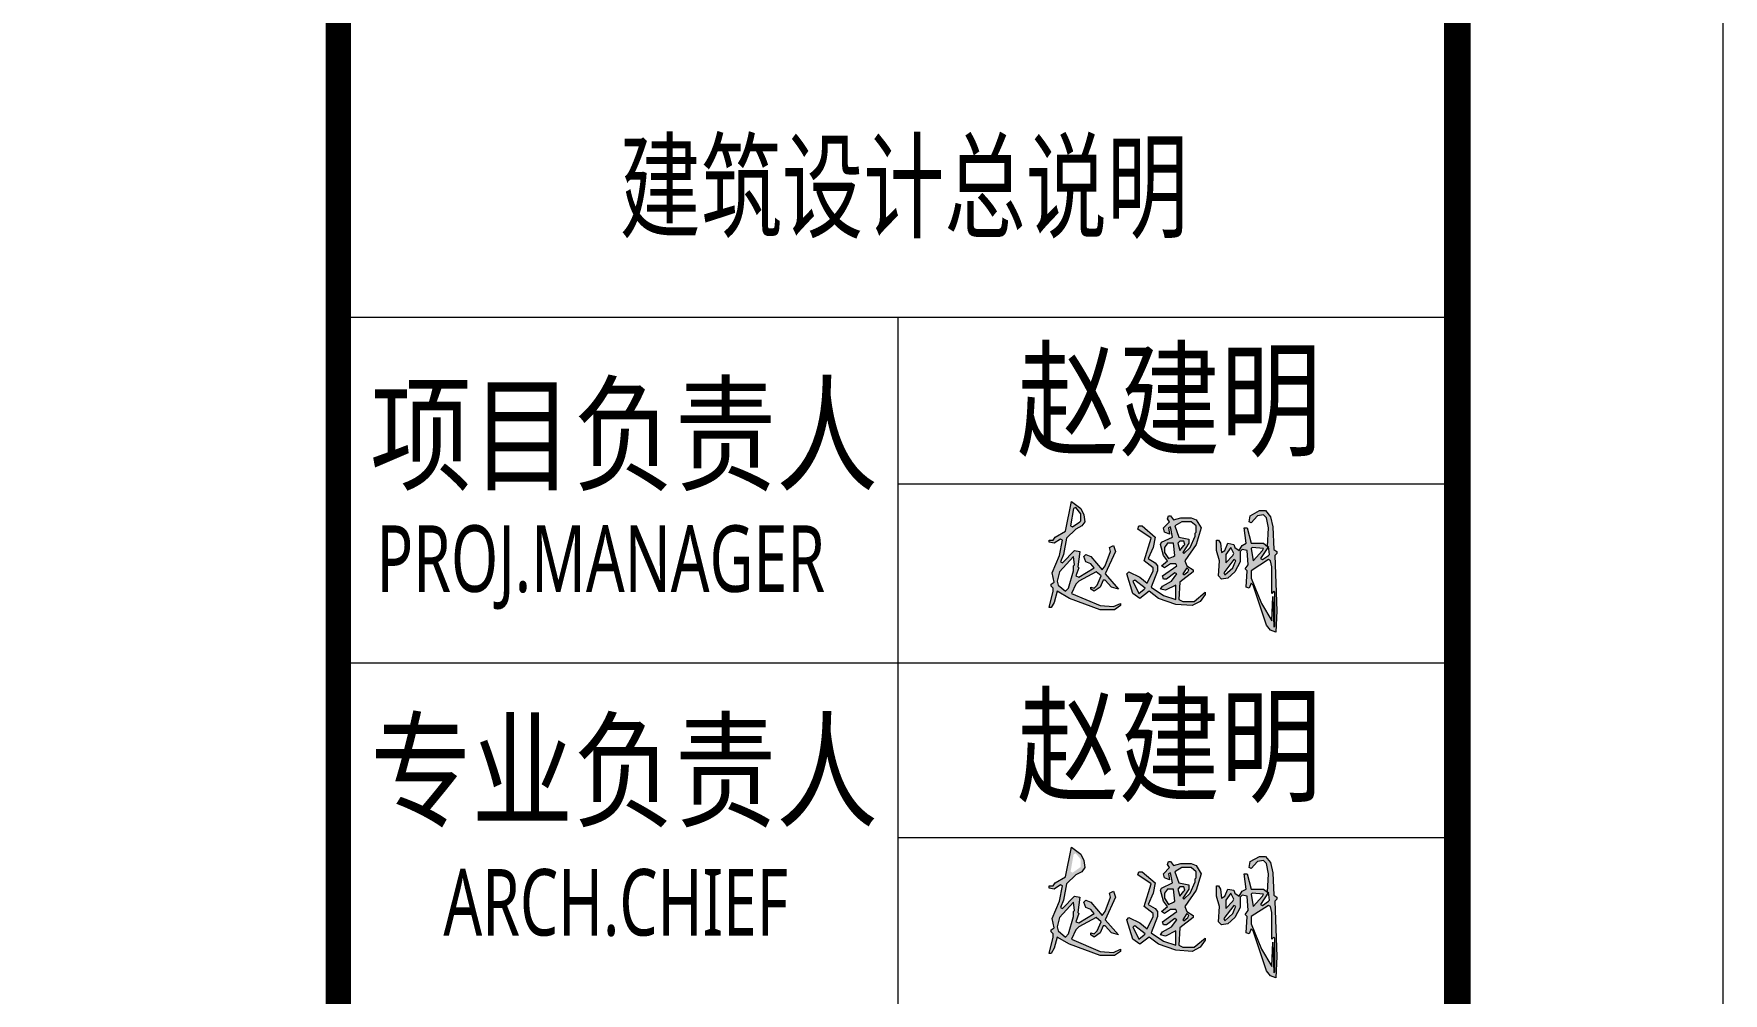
# Model space of a CAD drawing. Header units: inches. Extents: x -3733042 to -3450527, y 579159 to 997713.
# Drawn here: x -3484232 to -3477877, y 890154 to 893762 of the extents above; entities that cross this region are included whole.
import ezdxf
from ezdxf.enums import TextEntityAlignment as Align

# ---------------------------------------------------------------- set-up
doc = ezdxf.new("R2010")
doc.units = ezdxf.units.IN
doc.header["$LTSCALE"] = 1000
doc.header["$MEASUREMENT"] = 0
doc.linetypes.add('LENGSHUI', pattern=[22, 20, -1, 0, -1])
doc.layers.get('0').update_dxf_attribs({"lineweight": 18})
for name, color, linetype, lineweight in [('0-TK', 4, 'Continuous', 18), ('00签名', 7, 'LENGSHUI', 18), ('PUB_TITLE', 153, 'Continuous', 18), ('图签文字', 4, 'Continuous', 18)]:
    doc.layers.add(name, color=color, linetype=linetype, lineweight=lineweight)
doc.styles.add('-黑体', font='', dxfattribs={"width": 0.7})
doc.styles.add('建筑图签-黑', font='', dxfattribs={"width": 0.7})
doc.styles.get('-黑体').set_extended_font_data('微软雅黑')
doc.styles.get('建筑图签-黑').set_extended_font_data('黑体')

msp = doc.modelspace()

# ---------------------------------------------------------------- hatches: boundary and pattern name
at = {"layer": '00签名', "linetype": 'Continuous'}
h = msp.add_hatch(color=256, dxfattribs=at)
h.paths.add_polyline_path([(-3480312.6, 891899.7), (-3480289.6, 891911.3), (-3480278, 891926.6), (-3480281.9, 891953.5), (-3480293.4, 891976.5), (-3480328, 892003.4), (-3480351, 891892.1), (-3480389.4, 891869), (-3480397.1, 891857.5), (-3480412.4, 891857.5), (-3480412.4, 891849.8), (-3480393.2, 891846), (-3480370.2, 891861.3), (-3480362.5, 891857.5), (-3480374, 891799.9), (-3480400.9, 891734.6), (-3480393.2, 891700.1), (-3480404.8, 891692.4), (-3480404.8, 891684.7), (-3480397.1, 891677), (-3480397.1, 891665.5), (-3480412.4, 891604.1), (-3480404.8, 891604.1), (-3480393.2, 891623.3), (-3480381.7, 891665.5), (-3480335.6, 891638.6), (-3480220.4, 891596.4), (-3480166.7, 891596.4), (-3480143.6, 891611.7), (-3480143.6, 891619.4), (-3480170.5, 891607.9), (-3480220.4, 891611.7), (-3480328, 891657.8), (-3480312.6, 891692.4), (-3480301.1, 891703.9), (-3480235.8, 891738.5), (-3480216.6, 891723.1), (-3480232, 891688.5), (-3480243.5, 891677), (-3480255, 891680.9), (-3480255, 891673.2), (-3480243.5, 891665.5), (-3480220.4, 891680.9), (-3480208.9, 891707.7), (-3480201.2, 891707.7), (-3480178.2, 891680.9), (-3480151.3, 891673.2), (-3480201.2, 891730.8), (-3480162.8, 891815.3), (-3480170.5, 891838.3), (-3480185.9, 891830.6), (-3480182, 891815.3), (-3480201.2, 891761.5), (-3480212.8, 891746.1), (-3480255, 891796.1), (-3480274.2, 891803.7), (-3480281.9, 891796.1), (-3480274.2, 891776.9), (-3480255, 891769.2), (-3480243.5, 891753.8), (-3480301.1, 891719.3), (-3480312.6, 891723.1), (-3480301.1, 891753.8), (-3480304.9, 891757.7), (-3480297.2, 891815.3), (-3480316.4, 891819.1), (-3480362.5, 891773), (-3480370.2, 891776.9), (-3480358.7, 891803.7), (-3480347.2, 891865.2)], flags=0)
h.paths.add_polyline_path([(-3480331.8, 891911.3), (-3480320.3, 891976.5), (-3480312.6, 891980.4), (-3480293.4, 891957.3), (-3480293.4, 891930.5), (-3480297.2, 891926.6), (-3480324.1, 891907.4)], flags=0)
h.paths.add_polyline_path([(-3480320.3, 891796.1), (-3480316.4, 891765.3), (-3480320.3, 891761.5), (-3480320.3, 891742.3), (-3480339.5, 891677), (-3480351, 891665.5), (-3480377.9, 891688.5), (-3480381.7, 891703.9), (-3480374, 891738.5)], flags=0)
h = msp.add_hatch(color=256, dxfattribs=at)
h.paths.add_polyline_path([(-3479859.5, 891934.3), (-3479878.7, 891942), (-3479917.1, 891942), (-3479944, 891934.3), (-3479955.5, 891949.7), (-3479963.2, 891949.7), (-3479967, 891938.1), (-3479959.3, 891926.6), (-3479982.4, 891903.6), (-3479978.5, 891888.2), (-3479959.3, 891880.5), (-3479963.2, 891903.6), (-3479955.5, 891907.4), (-3479947.8, 891869), (-3479990, 891849.8), (-3479993.9, 891842.1), (-3479982.4, 891799.9), (-3479967, 891780.7), (-3479990, 891761.5), (-3479978.5, 891753.8), (-3479955.5, 891769.2), (-3479936.3, 891769.2), (-3479932.4, 891761.5), (-3479986.2, 891723.1), (-3479982.4, 891711.6), (-3479970.8, 891711.6), (-3479940.1, 891734.6), (-3479932.4, 891730.8), (-3479951.6, 891703.9), (-3479986.2, 891684.7), (-3479993.9, 891673.2), (-3479974.7, 891669.3), (-3479936.3, 891688.5), (-3479936.3, 891634.8), (-3479982.4, 891650.1), (-3480028.4, 891680.9), (-3480005.4, 891742.3), (-3480005.4, 891761.5), (-3480013.1, 891773), (-3480040, 891788.4), (-3480020.8, 891830.6), (-3480013.1, 891869), (-3480063, 891911.3), (-3480074.5, 891911.3), (-3480078.4, 891899.7), (-3480028.4, 891865.2), (-3480055.3, 891780.7), (-3480020.8, 891753.8), (-3480020.8, 891742.3), (-3480043.8, 891696.2), (-3480070.7, 891719.3), (-3480112.9, 891738.5), (-3480120.6, 891730.8), (-3480097.6, 891657.8), (-3480070.7, 891638.6), (-3480036.1, 891665.5), (-3480001.6, 891638.6), (-3479936.3, 891615.6), (-3479874.8, 891611.7), (-3479844.1, 891627.1), (-3479824.9, 891654), (-3479824.9, 891661.7), (-3479867.2, 891627.1), (-3479909.4, 891627.1), (-3479924.8, 891634.8), (-3479920.9, 891700.1), (-3479871, 891738.5), (-3479871, 891746.1), (-3479894, 891761.5), (-3479901.7, 891780.7), (-3479859.5, 891842.1), (-3479840.3, 891903.6)], flags=0)
h.paths.add_polyline_path([(-3479940.1, 891911.3), (-3479913.2, 891926.6), (-3479878.7, 891926.6), (-3479859.5, 891911.3), (-3479859.5, 891888.2), (-3479863.3, 891884.4), (-3479863.3, 891872.9), (-3479882.5, 891830.6), (-3479905.6, 891807.6), (-3479909.4, 891811.4), (-3479886.4, 891846), (-3479886.4, 891861.3), (-3479924.8, 891869)], flags=0)
h.paths.add_polyline_path([(-3479944, 891846), (-3479940.1, 891799.9), (-3479944, 891796.1), (-3479963.2, 891788.4), (-3479978.5, 891811.4), (-3479978.5, 891830.6), (-3479967, 891846)], flags=0)
h.paths.add_polyline_path([(-3479920.9, 891853.7), (-3479905.6, 891853.7), (-3479901.7, 891842.1), (-3479905.6, 891838.3), (-3479920.9, 891819.1), (-3479928.6, 891846)], flags=0)
h.paths.add_polyline_path([(-3479894, 891753.8), (-3479886.4, 891746.1), (-3479890.2, 891738.5), (-3479905.6, 891726.9), (-3479909.4, 891730.8)], flags=0)
h.paths.add_polyline_path([(-3480089.9, 891707.7), (-3480051.5, 891677), (-3480055.3, 891673.2), (-3480074.5, 891657.8), (-3480097.6, 891703.9)], flags=0)
h.paths.add_polyline_path([(-3479667.5, 891903.6), (-3479679, 891903.6), (-3479671.3, 891846), (-3479686.7, 891838.3), (-3479698.2, 891819.1), (-3479713.6, 891830.6), (-3479717.4, 891842.1), (-3479740.4, 891846), (-3479752, 891819.1), (-3479763.5, 891811.4), (-3479767.3, 891846), (-3479775, 891857.5), (-3479782.7, 891857.5), (-3479782.7, 891819.1), (-3479771.2, 891780.7), (-3479775, 891723.1), (-3479763.5, 891711.6), (-3479740.4, 891715.4), (-3479713.6, 891738.5), (-3479694.4, 891776.9), (-3479694.4, 891815.3), (-3479686.7, 891822.9), (-3479667.5, 891819.1), (-3479663.6, 891765.3), (-3479675.2, 891750), (-3479667.5, 891742.3), (-3479671.3, 891680.9), (-3479659.8, 891677), (-3479652.1, 891696.2), (-3479644.4, 891688.5), (-3479594.5, 891538.8), (-3479579.2, 891519.6), (-3479560, 891511.9), (-3479556.1, 891592.5), (-3479563.8, 891799.9), (-3479556.1, 891807.6), (-3479556.1, 891815.3), (-3479567.6, 891822.9), (-3479571.5, 891907.4), (-3479579.2, 891945.8), (-3479598.4, 891968.9), (-3479621.4, 891968.9), (-3479656, 891949.7), (-3479659.8, 891926.6), (-3479652.1, 891922.8), (-3479629.1, 891949.7), (-3479606, 891953.5), (-3479594.5, 891942), (-3479586.8, 891903.6), (-3479590.7, 891834.5), (-3479606, 891846), (-3479652.1, 891846)], flags=0)
h.paths.add_polyline_path([(-3479648.3, 891830.6), (-3479606, 891826.8), (-3479609.9, 891819.1), (-3479644.4, 891780.7), (-3479652.1, 891826.8)], flags=0)
h.paths.add_polyline_path([(-3479717.4, 891807.6), (-3479721.2, 891799.9), (-3479748.1, 891773), (-3479748.1, 891803.7), (-3479728.9, 891830.6)], flags=0)
h.paths.add_polyline_path([(-3479586.8, 891834.5), (-3479583, 891803.7), (-3479586.8, 891799.9), (-3479609.9, 891784.5), (-3479617.6, 891788.4)], flags=0)
h.paths.add_polyline_path([(-3479709.7, 891780.7), (-3479713.6, 891773), (-3479721.2, 891753.8), (-3479752, 891726.9), (-3479755.8, 891734.6), (-3479717.4, 891784.5)], flags=0)
h.paths.add_polyline_path([(-3479586.8, 891784.5), (-3479579.2, 891780.7), (-3479575.3, 891757.7), (-3479575.3, 891657.8), (-3479567.6, 891665.5), (-3479563.8, 891661.7), (-3479563.8, 891534.9), (-3479567.6, 891531.1), (-3479571.5, 891646.3), (-3479575.3, 891554.1), (-3479613.7, 891619.4), (-3479652.1, 891715.4), (-3479652.1, 891742.3)], flags=0)
h = msp.add_hatch(color=256, dxfattribs=at)
h.paths.add_polyline_path([(-3480312.6, 890599.7), (-3480289.6, 890611.3), (-3480278, 890626.6), (-3480281.9, 890653.5), (-3480293.4, 890676.5), (-3480328, 890703.4), (-3480351, 890592.1), (-3480389.4, 890569), (-3480397.1, 890557.5), (-3480412.4, 890557.5), (-3480412.4, 890549.8), (-3480393.2, 890546), (-3480370.2, 890561.3), (-3480362.5, 890557.5), (-3480374, 890499.9), (-3480400.9, 890434.6), (-3480393.2, 890400.1), (-3480404.8, 890392.4), (-3480404.8, 890384.7), (-3480397.1, 890377), (-3480397.1, 890365.5), (-3480412.4, 890304.1), (-3480404.8, 890304.1), (-3480393.2, 890323.3), (-3480381.7, 890365.5), (-3480335.6, 890338.6), (-3480220.4, 890296.4), (-3480166.7, 890296.4), (-3480143.6, 890311.7), (-3480143.6, 890319.4), (-3480170.5, 890307.9), (-3480220.4, 890311.7), (-3480328, 890357.8), (-3480312.6, 890392.4), (-3480301.1, 890403.9), (-3480235.8, 890438.5), (-3480216.6, 890423.1), (-3480232, 890388.5), (-3480243.5, 890377), (-3480255, 890380.9), (-3480255, 890373.2), (-3480243.5, 890365.5), (-3480220.4, 890380.9), (-3480208.9, 890407.7), (-3480201.2, 890407.7), (-3480178.2, 890380.9), (-3480151.3, 890373.2), (-3480201.2, 890430.8), (-3480162.8, 890515.3), (-3480170.5, 890538.3), (-3480185.9, 890530.6), (-3480182, 890515.3), (-3480201.2, 890461.5), (-3480212.8, 890446.1), (-3480255, 890496.1), (-3480274.2, 890503.7), (-3480281.9, 890496.1), (-3480274.2, 890476.9), (-3480255, 890469.2), (-3480243.5, 890453.8), (-3480301.1, 890419.3), (-3480312.6, 890423.1), (-3480301.1, 890453.8), (-3480304.9, 890457.7), (-3480297.2, 890515.3), (-3480316.4, 890519.1), (-3480362.5, 890473), (-3480370.2, 890476.9), (-3480358.7, 890503.7), (-3480347.2, 890565.2)], flags=0)
h.paths.add_polyline_path([(-3480331.8, 890611.3), (-3480320.3, 890676.5), (-3480312.6, 890680.4), (-3480293.4, 890657.3), (-3480293.4, 890630.5), (-3480297.2, 890626.6), (-3480324.1, 890607.4)], flags=0)
h.paths.add_polyline_path([(-3480320.3, 890496.1), (-3480316.4, 890465.3), (-3480320.3, 890461.5), (-3480320.3, 890442.3), (-3480339.5, 890377), (-3480351, 890365.5), (-3480377.9, 890388.5), (-3480381.7, 890403.9), (-3480374, 890438.5)], flags=0)
h = msp.add_hatch(color=256, dxfattribs=at)
h.paths.add_polyline_path([(-3479859.5, 890634.3), (-3479878.7, 890642), (-3479917.1, 890642), (-3479944, 890634.3), (-3479955.5, 890649.7), (-3479963.2, 890649.7), (-3479967, 890638.1), (-3479959.3, 890626.6), (-3479982.4, 890603.6), (-3479978.5, 890588.2), (-3479959.3, 890580.5), (-3479963.2, 890603.6), (-3479955.5, 890607.4), (-3479947.8, 890569), (-3479990, 890549.8), (-3479993.9, 890542.1), (-3479982.4, 890499.9), (-3479967, 890480.7), (-3479990, 890461.5), (-3479978.5, 890453.8), (-3479955.5, 890469.2), (-3479936.3, 890469.2), (-3479932.4, 890461.5), (-3479986.2, 890423.1), (-3479982.4, 890411.6), (-3479970.8, 890411.6), (-3479940.1, 890434.6), (-3479932.4, 890430.8), (-3479951.6, 890403.9), (-3479986.2, 890384.7), (-3479993.9, 890373.2), (-3479974.7, 890369.3), (-3479936.3, 890388.5), (-3479936.3, 890334.8), (-3479982.4, 890350.1), (-3480028.4, 890380.9), (-3480005.4, 890442.3), (-3480005.4, 890461.5), (-3480013.1, 890473), (-3480040, 890488.4), (-3480020.8, 890530.6), (-3480013.1, 890569), (-3480063, 890611.3), (-3480074.5, 890611.3), (-3480078.4, 890599.7), (-3480028.4, 890565.2), (-3480055.3, 890480.7), (-3480020.8, 890453.8), (-3480020.8, 890442.3), (-3480043.8, 890396.2), (-3480070.7, 890419.3), (-3480112.9, 890438.5), (-3480120.6, 890430.8), (-3480097.6, 890357.8), (-3480070.7, 890338.6), (-3480036.1, 890365.5), (-3480001.6, 890338.6), (-3479936.3, 890315.6), (-3479874.8, 890311.7), (-3479844.1, 890327.1), (-3479824.9, 890354), (-3479824.9, 890361.7), (-3479867.2, 890327.1), (-3479909.4, 890327.1), (-3479924.8, 890334.8), (-3479920.9, 890400.1), (-3479871, 890438.5), (-3479871, 890446.1), (-3479894, 890461.5), (-3479901.7, 890480.7), (-3479859.5, 890542.1), (-3479840.3, 890603.6)], flags=0)
h.paths.add_polyline_path([(-3479940.1, 890611.3), (-3479913.2, 890626.6), (-3479878.7, 890626.6), (-3479859.5, 890611.3), (-3479859.5, 890588.2), (-3479863.3, 890584.4), (-3479863.3, 890572.9), (-3479882.5, 890530.6), (-3479905.6, 890507.6), (-3479909.4, 890511.4), (-3479886.4, 890546), (-3479886.4, 890561.3), (-3479924.8, 890569)], flags=0)
h.paths.add_polyline_path([(-3479944, 890546), (-3479940.1, 890499.9), (-3479944, 890496.1), (-3479963.2, 890488.4), (-3479978.5, 890511.4), (-3479978.5, 890530.6), (-3479967, 890546)], flags=0)
h.paths.add_polyline_path([(-3479920.9, 890553.7), (-3479905.6, 890553.7), (-3479901.7, 890542.1), (-3479905.6, 890538.3), (-3479920.9, 890519.1), (-3479928.6, 890546)], flags=0)
h.paths.add_polyline_path([(-3479894, 890453.8), (-3479886.4, 890446.1), (-3479890.2, 890438.5), (-3479905.6, 890426.9), (-3479909.4, 890430.8)], flags=0)
h.paths.add_polyline_path([(-3480089.9, 890407.7), (-3480051.5, 890377), (-3480055.3, 890373.2), (-3480074.5, 890357.8), (-3480097.6, 890403.9)], flags=0)
h.paths.add_polyline_path([(-3479667.5, 890603.6), (-3479679, 890603.6), (-3479671.3, 890546), (-3479686.7, 890538.3), (-3479698.2, 890519.1), (-3479713.6, 890530.6), (-3479717.4, 890542.1), (-3479740.4, 890546), (-3479752, 890519.1), (-3479763.5, 890511.4), (-3479767.3, 890546), (-3479775, 890557.5), (-3479782.7, 890557.5), (-3479782.7, 890519.1), (-3479771.2, 890480.7), (-3479775, 890423.1), (-3479763.5, 890411.6), (-3479740.4, 890415.4), (-3479713.6, 890438.5), (-3479694.4, 890476.9), (-3479694.4, 890515.3), (-3479686.7, 890522.9), (-3479667.5, 890519.1), (-3479663.6, 890465.3), (-3479675.2, 890450), (-3479667.5, 890442.3), (-3479671.3, 890380.9), (-3479659.8, 890377), (-3479652.1, 890396.2), (-3479644.4, 890388.5), (-3479594.5, 890238.8), (-3479579.2, 890219.6), (-3479560, 890211.9), (-3479556.1, 890292.5), (-3479563.8, 890499.9), (-3479556.1, 890507.6), (-3479556.1, 890515.3), (-3479567.6, 890522.9), (-3479571.5, 890607.4), (-3479579.2, 890645.8), (-3479598.4, 890668.9), (-3479621.4, 890668.9), (-3479656, 890649.7), (-3479659.8, 890626.6), (-3479652.1, 890622.8), (-3479629.1, 890649.7), (-3479606, 890653.5), (-3479594.5, 890642), (-3479586.8, 890603.6), (-3479590.7, 890534.5), (-3479606, 890546), (-3479652.1, 890546)], flags=0)
h.paths.add_polyline_path([(-3479648.3, 890530.6), (-3479606, 890526.8), (-3479609.9, 890519.1), (-3479644.4, 890480.7), (-3479652.1, 890526.8)], flags=0)
h.paths.add_polyline_path([(-3479717.4, 890507.6), (-3479721.2, 890499.9), (-3479748.1, 890473), (-3479748.1, 890503.7), (-3479728.9, 890530.6)], flags=0)
h.paths.add_polyline_path([(-3479586.8, 890534.5), (-3479583, 890503.7), (-3479586.8, 890499.9), (-3479609.9, 890484.5), (-3479617.6, 890488.4)], flags=0)
h.paths.add_polyline_path([(-3479709.7, 890480.7), (-3479713.6, 890473), (-3479721.2, 890453.8), (-3479752, 890426.9), (-3479755.8, 890434.6), (-3479717.4, 890484.5)], flags=0)
h.paths.add_polyline_path([(-3479586.8, 890484.5), (-3479579.2, 890480.7), (-3479575.3, 890457.7), (-3479575.3, 890357.8), (-3479567.6, 890365.5), (-3479563.8, 890361.7), (-3479563.8, 890234.9), (-3479567.6, 890231.1), (-3479571.5, 890346.3), (-3479575.3, 890254.1), (-3479613.7, 890319.4), (-3479652.1, 890415.4), (-3479652.1, 890442.3)], flags=0)

# ---------------------------------------------------------------- linework, layer by layer
at = {"layer": '0-TK'}
msp.add_lwpolyline([(-3483086.3, 879912.6, 96, 96, 0), (-3483086.3, 937312.6, 96, 96, 0)], format="xyseb", dxfattribs=at)
at = {"layer": '00签名', "linetype": 'Continuous'}
for points in [[(-3480143.6, 891619.4), (-3480143.6, 891611.7), (-3480166.7, 891596.4), (-3480220.4, 891596.4), (-3480335.6, 891638.6), (-3480381.7, 891665.5), (-3480393.2, 891623.3), (-3480404.8, 891604.1), (-3480412.4, 891604.1), (-3480397.1, 891665.5), (-3480397.1, 891677), (-3480404.8, 891684.7), (-3480404.8, 891692.4), (-3480393.2, 891700.1), (-3480400.9, 891734.6), (-3480374, 891799.9), (-3480362.5, 891857.5), (-3480370.2, 891861.3), (-3480393.2, 891846), (-3480412.4, 891849.8), (-3480412.4, 891857.5), (-3480397.1, 891857.5), (-3480389.4, 891869), (-3480351, 891892.1), (-3480328, 892003.4), (-3480293.4, 891976.5), (-3480281.9, 891953.5), (-3480278, 891926.6), (-3480289.6, 891911.3), (-3480312.6, 891899.7), (-3480347.2, 891865.2), (-3480358.7, 891803.7), (-3480370.2, 891776.9), (-3480362.5, 891773), (-3480316.4, 891819.1), (-3480297.2, 891815.3), (-3480304.9, 891757.7), (-3480301.1, 891753.8), (-3480312.6, 891723.1), (-3480301.1, 891719.3), (-3480243.5, 891753.8), (-3480255, 891769.2), (-3480274.2, 891776.9), (-3480281.9, 891796.1), (-3480274.2, 891803.7), (-3480255, 891796.1), (-3480212.8, 891746.1), (-3480201.2, 891761.5), (-3480182, 891815.3), (-3480185.9, 891830.6), (-3480170.5, 891838.3), (-3480162.8, 891815.3), (-3480201.2, 891730.8), (-3480151.3, 891673.2), (-3480178.2, 891680.9), (-3480201.2, 891707.7), (-3480208.9, 891707.7), (-3480220.4, 891680.9), (-3480243.5, 891665.5), (-3480255, 891673.2), (-3480255, 891680.9), (-3480243.5, 891677), (-3480232, 891688.5), (-3480216.6, 891723.1), (-3480235.8, 891738.5), (-3480301.1, 891703.9), (-3480312.6, 891692.4), (-3480328, 891657.8), (-3480220.4, 891611.7), (-3480170.5, 891607.9), (-3480143.6, 891619.4)], [(-3480297.2, 891926.6), (-3480293.4, 891930.5), (-3480293.4, 891957.3), (-3480312.6, 891980.4), (-3480320.3, 891976.5), (-3480331.8, 891911.3), (-3480324.1, 891907.4), (-3480297.2, 891926.6)], [(-3479824.9, 891661.7), (-3479824.9, 891654), (-3479844.1, 891627.1), (-3479874.8, 891611.7), (-3479936.3, 891615.6), (-3480001.6, 891638.6), (-3480036.1, 891665.5), (-3480070.7, 891638.6), (-3480097.6, 891657.8), (-3480120.6, 891730.8), (-3480112.9, 891738.5), (-3480070.7, 891719.3), (-3480043.8, 891696.2), (-3480020.8, 891742.3), (-3480020.8, 891753.8), (-3480055.3, 891780.7), (-3480028.4, 891865.2), (-3480078.4, 891899.7), (-3480074.5, 891911.3), (-3480063, 891911.3), (-3480013.1, 891869), (-3480020.8, 891830.6), (-3480040, 891788.4), (-3480013.1, 891773), (-3480005.4, 891761.5), (-3480005.4, 891742.3), (-3480028.4, 891680.9), (-3479982.4, 891650.1), (-3479936.3, 891634.8), (-3479936.3, 891688.5), (-3479974.7, 891669.3), (-3479993.9, 891673.2), (-3479986.2, 891684.7), (-3479951.6, 891703.9), (-3479932.4, 891730.8), (-3479940.1, 891734.6), (-3479970.8, 891711.6), (-3479982.4, 891711.6), (-3479986.2, 891723.1), (-3479932.4, 891761.5), (-3479936.3, 891769.2), (-3479955.5, 891769.2), (-3479978.5, 891753.8), (-3479990, 891761.5), (-3479967, 891780.7), (-3479982.4, 891799.9), (-3479993.9, 891842.1), (-3479990, 891849.8), (-3479947.8, 891869), (-3479955.5, 891907.4), (-3479963.2, 891903.6), (-3479959.3, 891880.5), (-3479978.5, 891888.2), (-3479982.4, 891903.6), (-3479959.3, 891926.6), (-3479967, 891938.1), (-3479963.2, 891949.7), (-3479955.5, 891949.7), (-3479944, 891934.3), (-3479917.1, 891942), (-3479878.7, 891942), (-3479859.5, 891934.3), (-3479840.3, 891903.6), (-3479859.5, 891842.1), (-3479901.7, 891780.7), (-3479894, 891761.5), (-3479871, 891746.1), (-3479871, 891738.5), (-3479920.9, 891700.1), (-3479924.8, 891634.8), (-3479909.4, 891627.1), (-3479867.2, 891627.1), (-3479824.9, 891661.7)], [(-3479863.3, 891884.4), (-3479859.5, 891888.2), (-3479859.5, 891911.3), (-3479878.7, 891926.6), (-3479913.2, 891926.6), (-3479940.1, 891911.3), (-3479924.8, 891869), (-3479886.4, 891861.3), (-3479886.4, 891846), (-3479909.4, 891811.4), (-3479905.6, 891807.6), (-3479882.5, 891830.6), (-3479863.3, 891872.9), (-3479863.3, 891884.4)], [(-3479556.1, 891815.3), (-3479556.1, 891807.6), (-3479563.8, 891799.9), (-3479556.1, 891592.5), (-3479560, 891511.9), (-3479579.2, 891519.6), (-3479594.5, 891538.8), (-3479644.4, 891688.5), (-3479652.1, 891696.2), (-3479659.8, 891677), (-3479671.3, 891680.9), (-3479667.5, 891742.3), (-3479675.2, 891750), (-3479663.6, 891765.3), (-3479667.5, 891819.1), (-3479686.7, 891822.9), (-3479694.4, 891815.3), (-3479694.4, 891776.9), (-3479713.6, 891738.5), (-3479740.4, 891715.4), (-3479763.5, 891711.6), (-3479775, 891723.1), (-3479771.2, 891780.7), (-3479782.7, 891819.1), (-3479782.7, 891857.5), (-3479775, 891857.5), (-3479767.3, 891846), (-3479763.5, 891811.4), (-3479752, 891819.1), (-3479740.4, 891846), (-3479717.4, 891842.1), (-3479713.6, 891830.6), (-3479698.2, 891819.1), (-3479686.7, 891838.3), (-3479671.3, 891846), (-3479679, 891903.6), (-3479667.5, 891903.6), (-3479652.1, 891846), (-3479606, 891846), (-3479590.7, 891834.5), (-3479586.8, 891903.6), (-3479594.5, 891942), (-3479606, 891953.5), (-3479629.1, 891949.7), (-3479652.1, 891922.8), (-3479659.8, 891926.6), (-3479656, 891949.7), (-3479621.4, 891968.9), (-3479598.4, 891968.9), (-3479579.2, 891945.8), (-3479571.5, 891907.4), (-3479567.6, 891822.9), (-3479556.1, 891815.3)], [(-3480320.3, 891761.5), (-3480316.4, 891765.3), (-3480320.3, 891796.1), (-3480374, 891738.5), (-3480381.7, 891703.9), (-3480377.9, 891688.5), (-3480351, 891665.5), (-3480339.5, 891677), (-3480320.3, 891742.3), (-3480320.3, 891761.5)], [(-3479944, 891796.1), (-3479940.1, 891799.9), (-3479944, 891846), (-3479967, 891846), (-3479978.5, 891830.6), (-3479978.5, 891811.4), (-3479963.2, 891788.4), (-3479944, 891796.1)], [(-3479905.6, 891838.3), (-3479901.7, 891842.1), (-3479905.6, 891853.7), (-3479920.9, 891853.7), (-3479928.6, 891846), (-3479920.9, 891819.1), (-3479905.6, 891838.3)], [(-3479721.2, 891799.9), (-3479717.4, 891807.6), (-3479728.9, 891830.6), (-3479748.1, 891803.7), (-3479748.1, 891773), (-3479721.2, 891799.9)], [(-3479609.9, 891819.1), (-3479606, 891826.8), (-3479648.3, 891830.6), (-3479652.1, 891826.8), (-3479644.4, 891780.7), (-3479609.9, 891819.1)], [(-3479586.8, 891799.9), (-3479583, 891803.7), (-3479586.8, 891834.5), (-3479617.6, 891788.4), (-3479609.9, 891784.5), (-3479586.8, 891799.9)], [(-3479890.2, 891738.5), (-3479886.4, 891746.1), (-3479894, 891753.8), (-3479909.4, 891730.8), (-3479905.6, 891726.9), (-3479890.2, 891738.5)], [(-3479713.6, 891773), (-3479709.7, 891780.7), (-3479717.4, 891784.5), (-3479755.8, 891734.6), (-3479752, 891726.9), (-3479721.2, 891753.8), (-3479713.6, 891773)], [(-3479567.6, 891531.1), (-3479563.8, 891534.9), (-3479563.8, 891661.7), (-3479567.6, 891665.5), (-3479575.3, 891657.8), (-3479575.3, 891757.7), (-3479579.2, 891780.7), (-3479586.8, 891784.5), (-3479652.1, 891742.3), (-3479652.1, 891715.4), (-3479613.7, 891619.4), (-3479575.3, 891554.1), (-3479571.5, 891646.3), (-3479567.6, 891531.1)], [(-3480055.3, 891673.2), (-3480051.5, 891677), (-3480089.9, 891707.7), (-3480097.6, 891703.9), (-3480074.5, 891657.8), (-3480055.3, 891673.2)], [(-3480143.6, 890319.4), (-3480143.6, 890311.7), (-3480166.7, 890296.4), (-3480220.4, 890296.4), (-3480335.6, 890338.6), (-3480381.7, 890365.5), (-3480393.2, 890323.3), (-3480404.8, 890304.1), (-3480412.4, 890304.1), (-3480397.1, 890365.5), (-3480397.1, 890377), (-3480404.8, 890384.7), (-3480404.8, 890392.4), (-3480393.2, 890400.1), (-3480400.9, 890434.6), (-3480374, 890499.9), (-3480362.5, 890557.5), (-3480370.2, 890561.3), (-3480393.2, 890546), (-3480412.4, 890549.8), (-3480412.4, 890557.5), (-3480397.1, 890557.5), (-3480389.4, 890569), (-3480351, 890592.1), (-3480328, 890703.4), (-3480293.4, 890676.5), (-3480281.9, 890653.5), (-3480278, 890626.6), (-3480289.6, 890611.3), (-3480312.6, 890599.7), (-3480347.2, 890565.2), (-3480358.7, 890503.7), (-3480370.2, 890476.9), (-3480362.5, 890473), (-3480316.4, 890519.1), (-3480297.2, 890515.3), (-3480304.9, 890457.7), (-3480301.1, 890453.8), (-3480312.6, 890423.1), (-3480301.1, 890419.3), (-3480243.5, 890453.8), (-3480255, 890469.2), (-3480274.2, 890476.9), (-3480281.9, 890496.1), (-3480274.2, 890503.7), (-3480255, 890496.1), (-3480212.8, 890446.1), (-3480201.2, 890461.5), (-3480182, 890515.3), (-3480185.9, 890530.6), (-3480170.5, 890538.3), (-3480162.8, 890515.3), (-3480201.2, 890430.8), (-3480151.3, 890373.2), (-3480178.2, 890380.9), (-3480201.2, 890407.7), (-3480208.9, 890407.7), (-3480220.4, 890380.9), (-3480243.5, 890365.5), (-3480255, 890373.2), (-3480255, 890380.9), (-3480243.5, 890377), (-3480232, 890388.5), (-3480216.6, 890423.1), (-3480235.8, 890438.5), (-3480301.1, 890403.9), (-3480312.6, 890392.4), (-3480328, 890357.8), (-3480220.4, 890311.7), (-3480170.5, 890307.9), (-3480143.6, 890319.4)], [(-3479824.9, 890361.7), (-3479824.9, 890354), (-3479844.1, 890327.1), (-3479874.8, 890311.7), (-3479936.3, 890315.6), (-3480001.6, 890338.6), (-3480036.1, 890365.5), (-3480070.7, 890338.6), (-3480097.6, 890357.8), (-3480120.6, 890430.8), (-3480112.9, 890438.5), (-3480070.7, 890419.3), (-3480043.8, 890396.2), (-3480020.8, 890442.3), (-3480020.8, 890453.8), (-3480055.3, 890480.7), (-3480028.4, 890565.2), (-3480078.4, 890599.7), (-3480074.5, 890611.3), (-3480063, 890611.3), (-3480013.1, 890569), (-3480020.8, 890530.6), (-3480040, 890488.4), (-3480013.1, 890473), (-3480005.4, 890461.5), (-3480005.4, 890442.3), (-3480028.4, 890380.9), (-3479982.4, 890350.1), (-3479936.3, 890334.8), (-3479936.3, 890388.5), (-3479974.7, 890369.3), (-3479993.9, 890373.2), (-3479986.2, 890384.7), (-3479951.6, 890403.9), (-3479932.4, 890430.8), (-3479940.1, 890434.6), (-3479970.8, 890411.6), (-3479982.4, 890411.6), (-3479986.2, 890423.1), (-3479932.4, 890461.5), (-3479936.3, 890469.2), (-3479955.5, 890469.2), (-3479978.5, 890453.8), (-3479990, 890461.5), (-3479967, 890480.7), (-3479982.4, 890499.9), (-3479993.9, 890542.1), (-3479990, 890549.8), (-3479947.8, 890569), (-3479955.5, 890607.4), (-3479963.2, 890603.6), (-3479959.3, 890580.5), (-3479978.5, 890588.2), (-3479982.4, 890603.6), (-3479959.3, 890626.6), (-3479967, 890638.1), (-3479963.2, 890649.7), (-3479955.5, 890649.7), (-3479944, 890634.3), (-3479917.1, 890642), (-3479878.7, 890642), (-3479859.5, 890634.3), (-3479840.3, 890603.6), (-3479859.5, 890542.1), (-3479901.7, 890480.7), (-3479894, 890461.5), (-3479871, 890446.1), (-3479871, 890438.5), (-3479920.9, 890400.1), (-3479924.8, 890334.8), (-3479909.4, 890327.1), (-3479867.2, 890327.1), (-3479824.9, 890361.7)], [(-3479556.1, 890515.3), (-3479556.1, 890507.6), (-3479563.8, 890499.9), (-3479556.1, 890292.5), (-3479560, 890211.9), (-3479579.2, 890219.6), (-3479594.5, 890238.8), (-3479644.4, 890388.5), (-3479652.1, 890396.2), (-3479659.8, 890377), (-3479671.3, 890380.9), (-3479667.5, 890442.3), (-3479675.2, 890450), (-3479663.6, 890465.3), (-3479667.5, 890519.1), (-3479686.7, 890522.9), (-3479694.4, 890515.3), (-3479694.4, 890476.9), (-3479713.6, 890438.5), (-3479740.4, 890415.4), (-3479763.5, 890411.6), (-3479775, 890423.1), (-3479771.2, 890480.7), (-3479782.7, 890519.1), (-3479782.7, 890557.5), (-3479775, 890557.5), (-3479767.3, 890546), (-3479763.5, 890511.4), (-3479752, 890519.1), (-3479740.4, 890546), (-3479717.4, 890542.1), (-3479713.6, 890530.6), (-3479698.2, 890519.1), (-3479686.7, 890538.3), (-3479671.3, 890546), (-3479679, 890603.6), (-3479667.5, 890603.6), (-3479652.1, 890546), (-3479606, 890546), (-3479590.7, 890534.5), (-3479586.8, 890603.6), (-3479594.5, 890642), (-3479606, 890653.5), (-3479629.1, 890649.7), (-3479652.1, 890622.8), (-3479659.8, 890626.6), (-3479656, 890649.7), (-3479621.4, 890668.9), (-3479598.4, 890668.9), (-3479579.2, 890645.8), (-3479571.5, 890607.4), (-3479567.6, 890522.9), (-3479556.1, 890515.3)], [(-3479863.3, 890584.4), (-3479859.5, 890588.2), (-3479859.5, 890611.3), (-3479878.7, 890626.6), (-3479913.2, 890626.6), (-3479940.1, 890611.3), (-3479924.8, 890569), (-3479886.4, 890561.3), (-3479886.4, 890546), (-3479909.4, 890511.4), (-3479905.6, 890507.6), (-3479882.5, 890530.6), (-3479863.3, 890572.9), (-3479863.3, 890584.4)], [(-3479944, 890496.1), (-3479940.1, 890499.9), (-3479944, 890546), (-3479967, 890546), (-3479978.5, 890530.6), (-3479978.5, 890511.4), (-3479963.2, 890488.4), (-3479944, 890496.1)], [(-3479905.6, 890538.3), (-3479901.7, 890542.1), (-3479905.6, 890553.7), (-3479920.9, 890553.7), (-3479928.6, 890546), (-3479920.9, 890519.1), (-3479905.6, 890538.3)], [(-3479721.2, 890499.9), (-3479717.4, 890507.6), (-3479728.9, 890530.6), (-3479748.1, 890503.7), (-3479748.1, 890473), (-3479721.2, 890499.9)], [(-3479609.9, 890519.1), (-3479606, 890526.8), (-3479648.3, 890530.6), (-3479652.1, 890526.8), (-3479644.4, 890480.7), (-3479609.9, 890519.1)], [(-3479586.8, 890499.9), (-3479583, 890503.7), (-3479586.8, 890534.5), (-3479617.6, 890488.4), (-3479609.9, 890484.5), (-3479586.8, 890499.9)], [(-3480320.3, 890461.5), (-3480316.4, 890465.3), (-3480320.3, 890496.1), (-3480374, 890438.5), (-3480381.7, 890403.9), (-3480377.9, 890388.5), (-3480351, 890365.5), (-3480339.5, 890377), (-3480320.3, 890442.3), (-3480320.3, 890461.5)], [(-3479713.6, 890473), (-3479709.7, 890480.7), (-3479717.4, 890484.5), (-3479755.8, 890434.6), (-3479752, 890426.9), (-3479721.2, 890453.8), (-3479713.6, 890473)], [(-3479567.6, 890231.1), (-3479563.8, 890234.9), (-3479563.8, 890361.7), (-3479567.6, 890365.5), (-3479575.3, 890357.8), (-3479575.3, 890457.7), (-3479579.2, 890480.7), (-3479586.8, 890484.5), (-3479652.1, 890442.3), (-3479652.1, 890415.4), (-3479613.7, 890319.4), (-3479575.3, 890254.1), (-3479571.5, 890346.3), (-3479567.6, 890231.1)], [(-3480055.3, 890373.2), (-3480051.5, 890377), (-3480089.9, 890407.7), (-3480097.6, 890403.9), (-3480074.5, 890357.8), (-3480055.3, 890373.2)], [(-3479890.2, 890438.5), (-3479886.4, 890446.1), (-3479894, 890453.8), (-3479909.4, 890430.8), (-3479905.6, 890426.9), (-3479890.2, 890438.5)]]:
    msp.add_lwpolyline(points, dxfattribs=at)
at = {"layer": 'PUB_TITLE'}
for p, q in [((-3483086.3, 892696.7), (-3478876.8, 892696.7)), ((-3483086.3, 892696.7), (-3478876.8, 892696.7)), ((-3483086.3, 892696.7), (-3478876.8, 892696.7)), ((-3480981.5, 892696.7), (-3480981.5, 879912.6)), ((-3480981.5, 892070), (-3478876.8, 892070)), ((-3483086.3, 891396.7), (-3478876.8, 891396.7)), ((-3480981.5, 890740), (-3478876.8, 890740))]:
    msp.add_line(p, q, dxfattribs=at)
msp.add_lwpolyline([(-3561976.8, 878912.6), (-3477876.8, 878912.6), (-3477876.8, 938312.6), (-3561976.8, 938312.6)], close=True, dxfattribs=at)
msp.add_lwpolyline([(-3559476.8, 879912.6, 100, 100, 0), (-3478876.8, 879912.6, 100, 100, 0), (-3478876.8, 937312.6, 100, 100, 0), (-3559476.8, 937312.6, 100, 100, 0)], format="xyseb", close=True, dxfattribs=at)

# ---------------------------------------------------------------- texts
at = {"style": '-黑体'}
for s, height, width, p in [('赵建明', 350, 0.8, (-3480532.9, 892385.3)), ('项目负责人', 350, 0.8, (-3482966.3, 892255.4)), ('PROJ.MANAGER', 250, 0.7, (-3482942.3, 891788.5)), ('赵建明', 350, 0.8, (-3480532.9, 891085.3)), ('专业负责人', 350, 0.8, (-3482966.3, 890990.9)), ('ARCH.CHIEF', 250, 0.7, (-3482690.7, 890496.2))]:
    msp.add_text(s, height=height, dxfattribs=dict(at, width=width)).set_placement(p, align=Align.MIDDLE_LEFT)
at = {"layer": '图签文字', "color": 4, "style": '建筑图签-黑', "width": 0.7}
msp.add_text('建筑设计总说明', height=320, dxfattribs=at).set_placement((-3480959, 893028), align=Align.CENTER)

doc.saveas('drawing.dxf')
